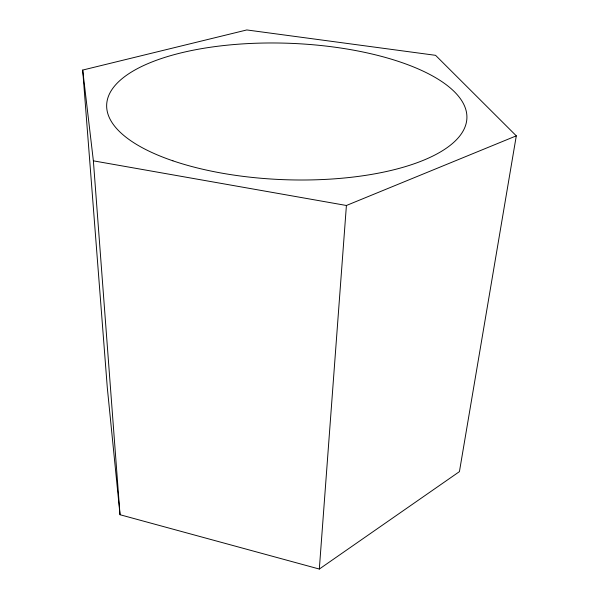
<?xml version="1.0" encoding="UTF-8"?>
<svg xmlns="http://www.w3.org/2000/svg" width="599" height="599" viewBox="0 0 599 599"><rect width="100%" height="100%" fill="white"/><g stroke="black" fill="none" stroke-linecap="round" stroke-linejoin="round"><path stroke-width="0.9" d="M319.319 569.05L346.409 205.487L516.301 135.846L435.57 55.325L246.81 29.95L82.699 70.061L107.296 387.665L120.025 514.728L319.319 569.05L459.426 471.63L516.301 135.846M82.699 70.061L93.377 160.839L346.409 205.487M93.377 160.839L120.025 514.728M172.924 160.824A180.224 68.241 2.1 0 0 464.592 127.999A180.224 68.241 2.1 0 0 222.85 45.644A180.224 68.241 2.1 0 0 172.924 160.824"/></g></svg>
